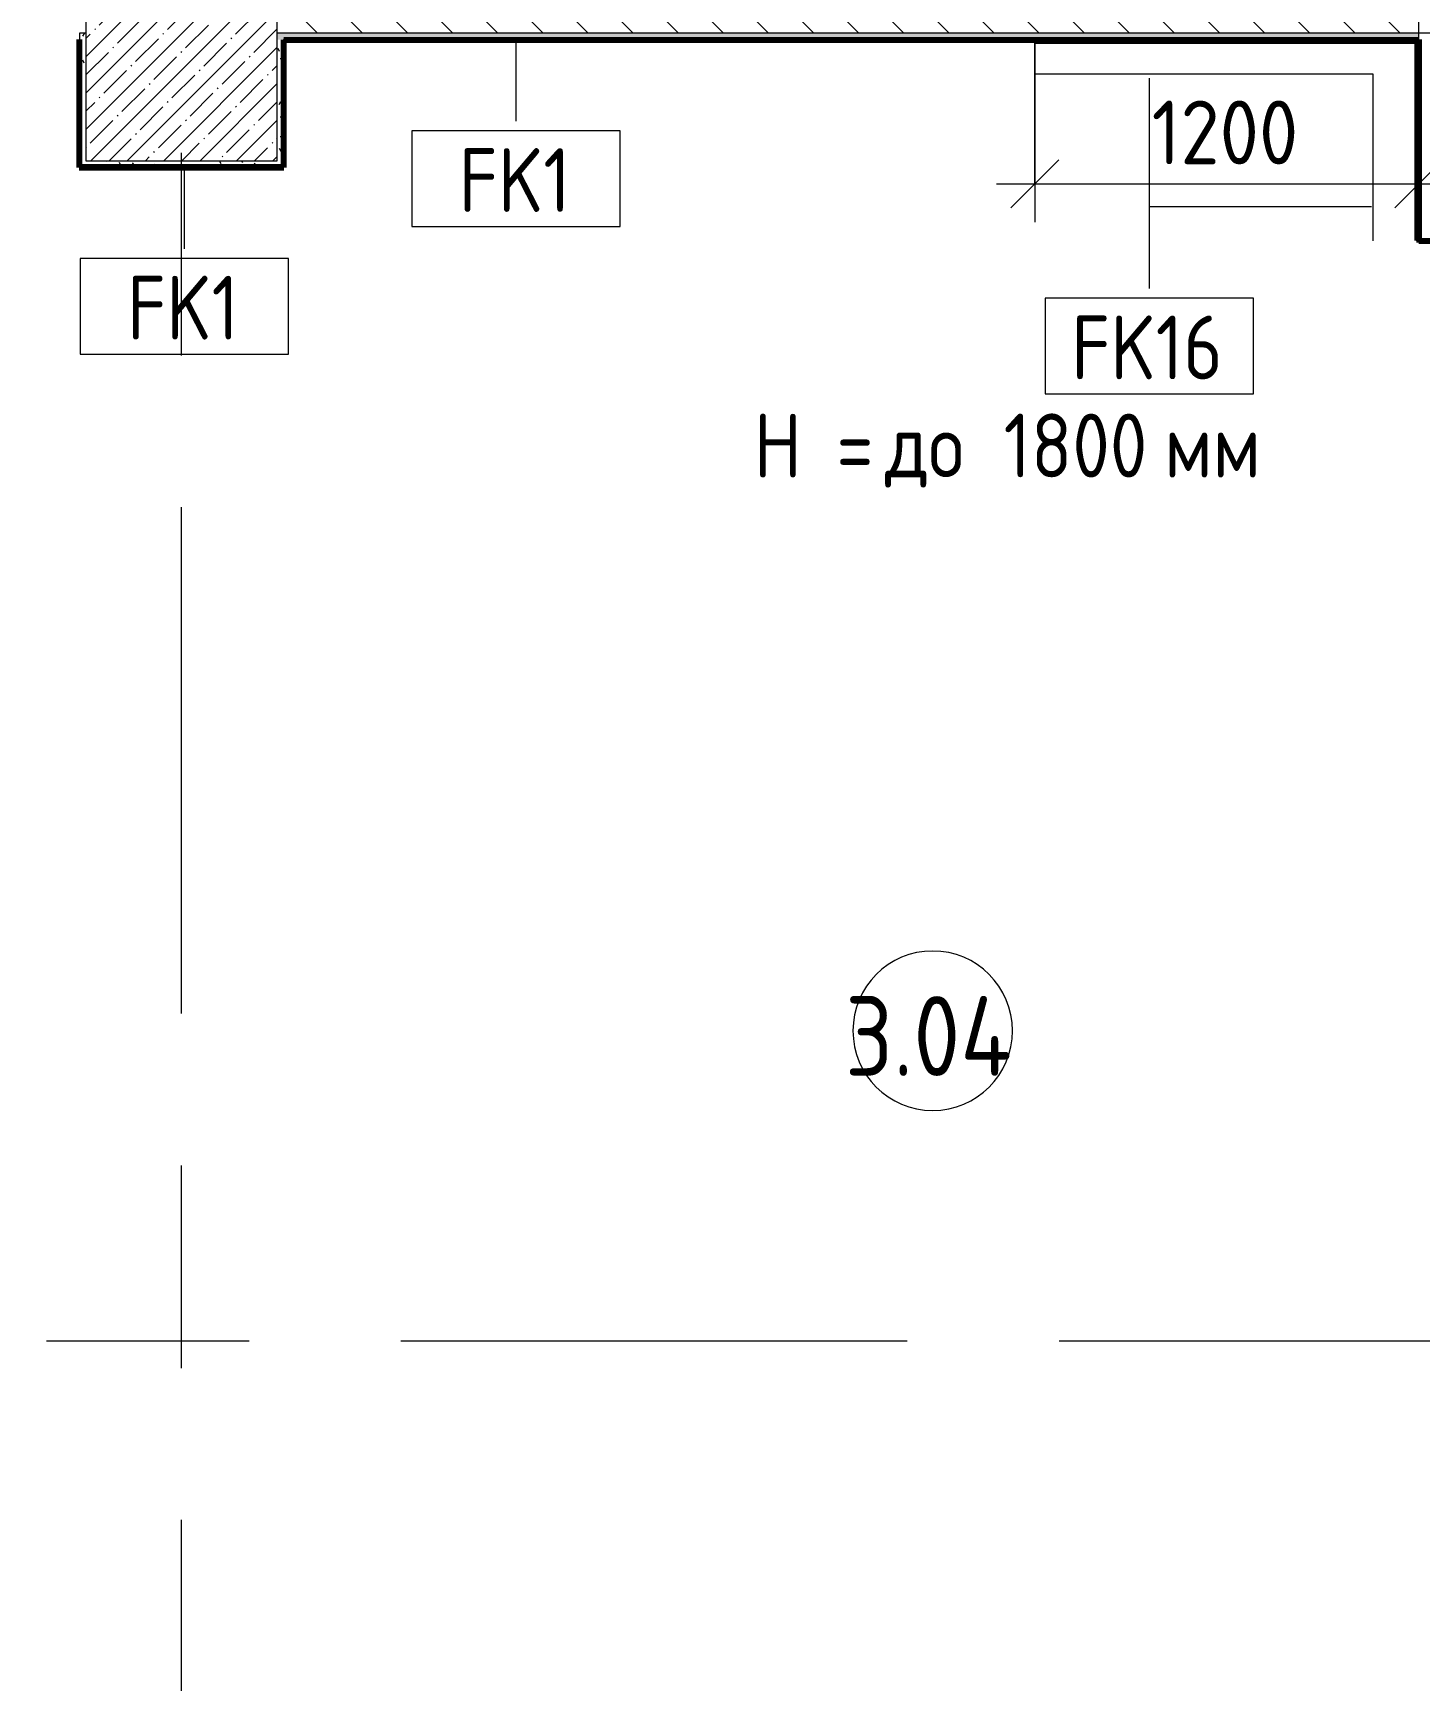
# Model space of a CAD drawing. Header units: millimetres. Extents: x -5426 to 189269, y -8553 to 29000.
# Drawn here: x 32844 to 37190, y 2537 to 7701 of the extents above; entities that cross this region are included whole.
import ezdxf

# ---------------------------------------------------------------- set-up
doc = ezdxf.new("R2010")
doc.units = ezdxf.units.MM
doc.linetypes.add('Осевая', pattern=[3175, 635, -476.25, 1587.5, -476.25])
for name, color, linetype, lineweight in [('A-ANNO-DIMS', 7, 'Continuous', 9), ('A-ANNO-DIMS-100', 7, 'Continuous', 9), ('A-AREA-IDEN', 7, 'Continuous', 9), ('A-DETL-2', 7, 'Continuous', 13), ('A-WALL', 7, 'Continuous', 9), ('A-WALL-IDEN', 7, 'Continuous', 9), ('I-WALL', 7, 'Continuous', 9), ('S-COLS', 7, 'Continuous', 9), ('Оси', 7, 'Continuous', 9), ('Оси-2', 7, 'Осевая', 9)]:
    doc.layers.add(name, color=color, linetype=linetype, lineweight=lineweight)
for name, color, linetype, lineweight, true_color in [('A-WALL-3', 7, 'Continuous', 9, 0xff80c0), ('G-ANNO-TEXT-1', 7, 'Continuous', 9, 0x3c3c3c), ('I-WALL-18', 1, 'Continuous', 53, 0xff0000), ('I-WALL-2', 1, 'Continuous', 9, 0xff0000), ('I-WALL-3', 7, 'Continuous', 9, 0xc0c0c0), ('I-WALL-6', 7, 'Continuous', 80, 0xff80c0)]:
    doc.layers.add(name, color=color, linetype=linetype, lineweight=lineweight, true_color=true_color)
doc.styles.add('GOST Common', font='GOST_Common.ttf', dxfattribs={"width": 0.9, "height": 250})
doc.styles.add('GOST Common_1', font='GOST_Common.ttf', dxfattribs={"width": 0.9, "height": 200})
doc.styles.add('ISOCPEUR_1', font='isocpeur.ttf', dxfattribs={"width": 0.9, "height": 200})
doc.dimstyles.new('ISO-2_0_0_9К_Средний_округл2', dxfattribs={"dimscale": 304.8, "dimtxt": 199.196235, "dimasz": 0.492126, "dimexe": 0.393701, "dimexo": 0, "dimgap": 0, "dimtad": 1, "dimdec": 0, "dimrnd": 10, "dimzin": 0, "dimdsep": 46, "dimtxsty": 'ISOCPEUR_1', "dimblk1": 'OBLIQUE', "dimblk2": 'OBLIQUE', "dimsah": 1, "dimcen": 0.09, "dimdle": 0.393701, "dimazin": 0, "dimtfac": 1, "dimtdec": 4, "dimtix": 1, "dimtmove": 0, "dimatfit": 3, "dimfxl": 1, "dimtvp": 1, "dimtolj": 1, "dimtzin": 0, "dimarcsym": 2})
pattern_1 = [(0, (0, 0), (121.92, 30.48), [10.058, -81.382, 10.058, -81.382, -487.68]), (0, (0, 0), (121.92, 30.48), [-182.88, 10.058, -172.822, 10.058, -81.382, -213.36]), (0, (0, 0), (121.92, 30.48), [-457.2, 10.058, -50.902, 10.058, -142.342]), (120, (45.72, 15.24), (-87.356454, 90.345817), [10.058, -81.382, 10.058, -81.382, -487.68]), (120, (45.72, 15.24), (-87.356454, 90.345817), [-182.88, 10.058, -172.822, 10.058, -81.382, -213.36]), (120, (45.72, 15.24), (-87.356454, 90.345817), [-457.2, 10.058, -50.902, 10.058, -142.342]), (240, (60.96, 76.2), (-34.563546, -120.825817), [10.058, -81.382, 10.058, -81.382, -487.68]), (240, (60.96, 76.2), (-34.563546, -120.825817), [-182.88, 10.058, -172.822, 10.058, -81.382, -213.36]), (240, (60.96, 76.2), (-34.563546, -120.825817), [-457.2, 10.058, -50.902, 10.058, -142.342])]

# ---------------------------------------------------------------- blocks, each defined once
blk = doc.blocks.new('BSC_Колонна _Прямоугольная - 600х600-V10-План отделки стен 3 этажа в осях 1-12')
at = {"layer": 'S-COLS'}
h = blk.add_hatch(dxfattribs=at)
h.set_pattern_fill('FP_13', color=256, style=0, pattern_type=2)
h.set_pattern_definition([(45, (-33310, -7600), (-57.02463, 57.02463), []), (45, (-33252.975, -7600), (-57.02463, 57.02463), [100.806, -20.161, 3.353, -16.808])])
h.paths.add_polyline_path([(-300, -300), (300, -300), (300, 300), (-300, 300)])
for p, q in [((300, 300), (-300, 300)), ((-300, 300), (-300, -300)), ((300, -300), (300, 300)), ((-300, -300), (300, -300))]:
    blk.add_line(p, q, dxfattribs=at)
blk = doc.blocks.new('Марка_Помещения - Номер-25198446-План отделки стен 3 этажа в осях 1-12')
at = {"layer": 'A-AREA-IDEN'}
for start, end in [(360, 180), (180, 360)]:
    blk.add_arc((0, 0), 2.5, start, end, dxfattribs=at)
blk = doc.blocks.new('М_стена_0001 - Типоразмер_без рамки-25382661-План отделки стен 3 этажа в осях 1-12')
at = {"layer": 'A-WALL-IDEN'}
for p, q in [((3.258, 1.523), (-3.273, 1.523)), ((-3.273, 1.523), (-3.273, -1.477)), ((3.258, -1.477), (3.258, 1.523)), ((-3.273, -1.477), (3.258, -1.477))]:
    blk.add_line(p, q, dxfattribs=at)
blk = doc.blocks.new('DIMBLOCK27-План отделки стен 3 этажа в осях 1-12')
at = {"layer": 'A-ANNO-DIMS-100'}
for p, q in [((35985.5, 7672), (35985.5, 7107.3)), ((35985.5, 7227.3), (35985.5, 7672)), ((37189, 7333.4), (37189, 7107.3)), ((37189, 7227.3), (37189, 7333.4)), ((35865.5, 7227.3), (37309, 7227.3))]:
    blk.add_line(p, q, dxfattribs=at)
at = {"layer": 'A-ANNO-DIMS-100', "lineweight": 20}
for p, q in [((35985.5, 7227.3), (36060.5, 7302.3)), ((37189, 7227.3), (37264, 7302.3)), ((35985.5, 7227.3), (35910.5, 7152.3)), ((37189, 7227.3), (37114, 7152.3))]:
    blk.add_line(p, q, dxfattribs=at)
at = {"layer": 'A-ANNO-DIMS-100', "color": 0, "insert": (36351.7, 7488.6), "char_height": 200, "width": 565.411, "attachment_point": 1, "line_spacing_factor": 1.149209, "style": 'ISOCPEUR_1'}
blk.add_mtext('1200', dxfattribs=at)
blk = doc.blocks.new('_Oblique')
at = {"color": 0, "linetype": 'ByBlock', "lineweight": -2}
blk.add_line((-0.5, -0.5), (0.5, 0.5), dxfattribs=at)

msp = doc.modelspace()

# ---------------------------------------------------------------- hatches: boundary and pattern name
at = {"layer": 'I-WALL'}
h = msp.add_hatch(dxfattribs=at)
h.set_pattern_fill('FP_10', color=256, style=0, pattern_type=2)
h.set_pattern_definition([(135, (0, 0), (-70.71068, -70.71068), [])])
h.paths.add_polyline_path([(37190, 7700), (37990, 7700), (37990, 7900), (36010, 7900), (36010, 7830), (34810, 7830), (34810, 7900), (33610, 7900), (33610, 7700), (36424.3, 7700)])
h.paths.add_polyline_path([(38540, 7700), (38540, 7899), (38490, 7899), (38490, 7700)])
h.paths.add_polyline_path([(29809.7, 7700), (30510, 7700), (30510, 7900), (29809.7, 7900), (29809.7, 7857.2)])
h = msp.add_hatch(dxfattribs=at)
h.set_pattern_fill('FP_36', color=256, style=0, pattern_type=2)
h.set_pattern_definition(pattern_1)
h.paths.add_polyline_path([(33010, 7300), (33010, 7700), (32990, 7700), (32990, 7300)])
h = msp.add_hatch(dxfattribs=at)
h.set_pattern_fill('FP_36', color=256, style=0, pattern_type=2)
h.set_pattern_definition(pattern_1)
h.paths.add_polyline_path([(37190, 7680), (37190, 7700), (33610, 7700), (33610, 7680), (37189, 7680)])
h = msp.add_hatch(dxfattribs=at)
h.set_pattern_fill('FP_36', color=256, style=0, pattern_type=2)
h.set_pattern_definition(pattern_1)
h.paths.add_polyline_path([(33610, 7280), (33630, 7280), (33630, 7680), (33610, 7680), (33610, 7300)])
h = msp.add_hatch(dxfattribs=at)
h.set_pattern_fill('FP_36', color=256, style=0, pattern_type=2)
h.set_pattern_definition(pattern_1)
h.paths.add_polyline_path([(33610, 7280), (33610, 7300), (32990, 7300), (32990, 7280), (33501.4, 7280)])
at = {"layer": 'I-WALL-2'}
for points in [[(37182, 7672), (37182, 7680), (35985.5, 7679), (35985.5, 7672), (36424.3, 7672)], [(37182, 7050), (37190, 7050), (37189, 7680), (37182, 7680), (37182, 7070)]]:
    msp.add_hatch(color=256, dxfattribs=at).paths.add_polyline_path(points)

# ---------------------------------------------------------------- linework, layer by layer
at = {"layer": 'A-DETL-2'}
for p, q in [((35985.5, 7572), (37045.5, 7572)), ((37045.5, 7572), (37045.5, 7049))]:
    msp.add_line(p, q, dxfattribs=at)
at = {"layer": 'A-WALL'}
for p, q in [((37290, 7700), (33610, 7700)), ((37189, 7680), (37190, 7680)), ((32990, 7300), (32990, 7300))]:
    msp.add_line(p, q, dxfattribs=at)
at = {"layer": 'A-WALL-3'}
for p, q in [((32990, 7300), (32990, 7680)), ((37189, 7680), (33630, 7680)), ((33630, 7680), (33630, 7679)), ((38249, 7050), (37190, 7050))]:
    msp.add_line(p, q, dxfattribs=at)
at = {"layer": 'A-WALL-IDEN'}
for p, q in [((37189.5, 7495.4), (37189.5, 8369.2)), ((34358.8, 7679.5), (34358.8, 7423.7)), ((36344.3, 7558.7), (36344.3, 6899)), ((33318.9, 7279.5), (33318.9, 7023.7)), ((36344.3, 7155.1), (36344.3, 6899)), ((37041.4, 7155.1), (36344.3, 7155.1))]:
    msp.add_line(p, q, dxfattribs=at)
at = {"layer": 'I-WALL-18'}
for p, q in [((35985.5, 7672), (35985.5, 7679)), ((37182, 7672), (35985.5, 7672)), ((37182, 7050), (37182, 7672)), ((37182, 7050), (37190, 7050))]:
    msp.add_line(p, q, dxfattribs=at)
at = {"layer": 'I-WALL-3'}
for p, q in [((33010, 7700), (32990, 7700)), ((32990, 7700), (32990, 7680))]:
    msp.add_line(p, q, dxfattribs=at)
at = {"layer": 'I-WALL-6'}
for p, q in [((32990, 7680), (32989, 7680)), ((32989, 7680), (32989, 7279)), ((33630, 7679), (33630, 7280)), ((33631, 7679), (37189, 7679)), ((33631, 7279), (33631, 7679)), ((37189, 7679), (37189, 7049)), ((37190, 7050), (37190, 7680)), ((32990, 7280), (32990, 7300)), ((32989, 7279), (33631, 7279)), ((33630, 7280), (32990, 7280)), ((37189, 7049), (38249, 7049))]:
    msp.add_line(p, q, dxfattribs=at)
at = {"layer": 'Оси'}
msp.add_line((36260, 3600), (38760, 3600), dxfattribs=at)
at = {"layer": 'Оси-2'}
for p, q in [((33310, 339.8), (33310, 24898.1)), ((-2038.2, 3600), (36260, 3600))]:
    msp.add_line(p, q, dxfattribs=at)

# ---------------------------------------------------------------- block references
at = {"layer": 'A-AREA-IDEN', "xscale": 99.99999999999993, "yscale": 99.99999999999993, "zscale": 99.99999999999993}
msp.add_blockref('Марка_Помещения - Номер-25198446-План отделки стен 3 этажа в осях 1-12', (35665.2, 4572.2), dxfattribs=at)
at = {"layer": 'A-WALL-IDEN', "xscale": 99.99999999999993, "yscale": 99.99999999999993, "zscale": 99.99999999999993}
for p in [(34359.6, 7241.2), (33319.6, 6841.2), (36345, 6716.5)]:
    msp.add_blockref('М_стена_0001 - Типоразмер_без рамки-25382661-План отделки стен 3 этажа в осях 1-12', p, dxfattribs=at)
at = {"layer": 'S-COLS'}
msp.add_blockref('BSC_Колонна _Прямоугольная - 600х600-V10-План отделки стен 3 этажа в осях 1-12', (33310, 7600), dxfattribs=at)

# ---------------------------------------------------------------- texts
at = {"layer": 'A-AREA-IDEN', "insert": (35390.4, 4680.8), "char_height": 250, "width": 685.443, "attachment_point": 1, "style": 'GOST Common'}
msp.add_mtext('3.04', dxfattribs=at)
at = {"layer": 'A-WALL-IDEN', "char_height": 200, "attachment_point": 1, "style": 'GOST Common_1'}
for s, insert, width in [('FK1', (34179.4, 7339.2), 447.342), ('FK1', (33139.4, 6939.2), 447.342), ('FK16', (36099.5, 6814.5), 606.076)]:
    msp.add_mtext(s, dxfattribs=dict(at, insert=insert, width=width))
at = {"layer": 'G-ANNO-TEXT-1', "char_height": 200, "attachment_point": 1, "style": 'GOST Common_1'}
for s, insert, width in [('H = ', (35105.4, 6507.1), 497.848), (' 1800 ', (35778.1, 6507.1), 743.164), ('до', (35516.1, 6507.1), 317.468), ('мм', (36391.2, 6507.1), 360.759)]:
    msp.add_mtext(s, dxfattribs=dict(at, insert=insert, width=width))

# ---------------------------------------------------------------- dimensions: what is measured, and where the dimension line sits
at = {"layer": 'A-ANNO-DIMS'}
dim = msp.add_linear_dim(base=(37188.9999789, 7227.34432), p1=(35985.4999789, 7672.0000053), p2=(37188.9999789, 7333.4103372), dimstyle='ISO-2_0_0_9К_Средний_округл2', override={"dimpost": '<>', "dimfxl": 1250.222066}, dxfattribs=at)
dim.commit()
dim.dimension.update_dxf_attribs({"geometry": 'DIMBLOCK27-План отделки стен 3 этажа в осях 1-12', "text_midpoint": (36587.2499789, 7327.34432)})

doc.saveas('drawing.dxf')
